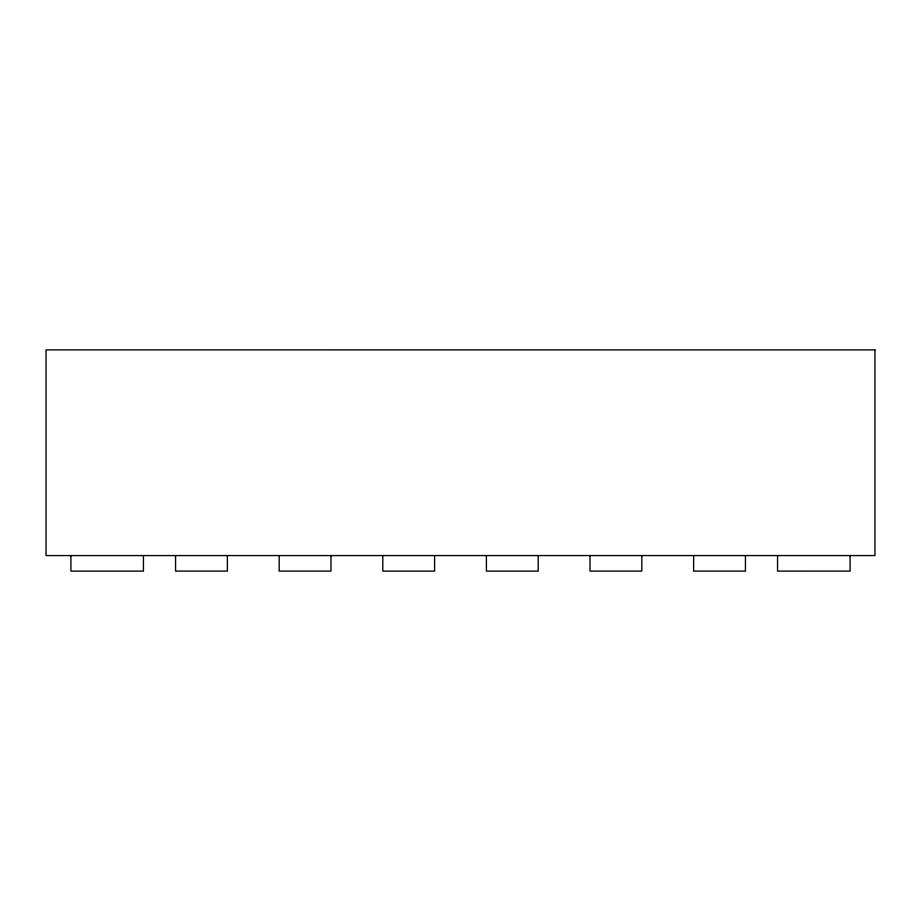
<?xml version="1.0" encoding="UTF-8"?>
<svg xmlns="http://www.w3.org/2000/svg" width="921" height="921" viewBox="0 0 921 921"><rect width="100%" height="100%" fill="white"/><g stroke="black" fill="none" stroke-linecap="round" stroke-linejoin="round"><path stroke-width="1.38" d="M850.083 555.559L850.083 571.101L777.554 571.112L777.554 555.57M745.434 555.559L745.434 571.101L693.628 571.101L693.628 555.57M641.822 555.57L641.822 571.101L590.016 571.101L590.016 555.559M538.209 555.57L538.209 571.112L486.403 571.112L486.403 555.57M434.597 555.559L434.597 571.112L382.791 571.112L382.791 555.57M330.984 555.559L330.984 571.101L279.178 571.101L279.178 555.57M227.372 555.57L227.372 571.101L175.566 571.101L175.566 555.559M143.446 555.57L143.446 571.112L70.917 571.112L70.917 555.57M874.95 349.899L46.05 349.888L46.05 555.57L874.95 555.559L874.95 349.888"/></g></svg>
